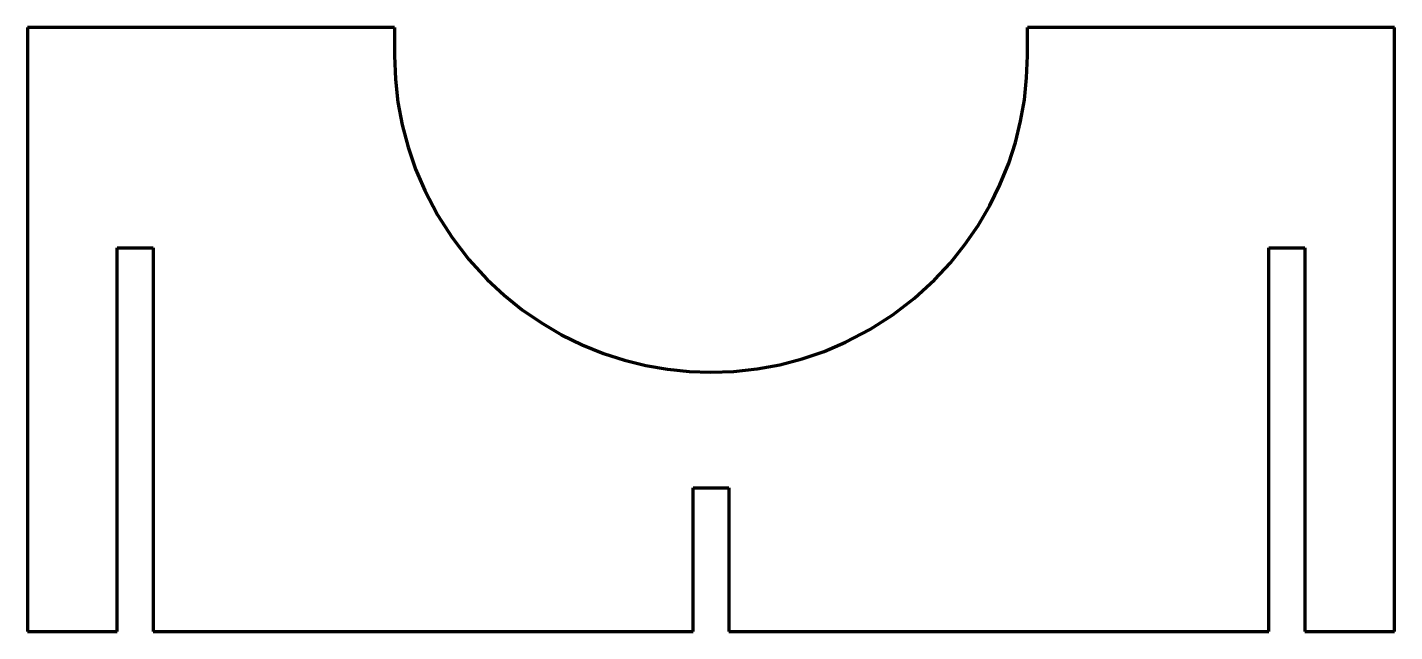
# Model space of a CAD drawing. Header units: inches. Extents: x -7.1 to 7.1, y -6 to 0.3.
import ezdxf

# ---------------------------------------------------------------- set-up
doc = ezdxf.new("R2010")
doc.units = ezdxf.units.IN
doc.header["$MEASUREMENT"] = 0
doc.layers.add('1', color=7, linetype='Continuous', true_color=0xffffff)

msp = doc.modelspace()

# ---------------------------------------------------------------- linework, layer by layer
at = {"layer": '1', "color": 163, "linetype": 'Continuous', "lineweight": 70}
for p, q in [((-3.297763, 0.29626), (-7.125, 0.29626)), ((-7.125, 0.29626), (-7.125, -6)), ((-3.297763, 0.29626), (-3.297796, 0)), ((7.125, 0.29626), (3.297763, 0.29626)), ((7.125, -6), (7.125, 0.29626)), ((-6.1875, -6), (-6.1875, -2)), ((-6.1875, -2), (-5.8125, -2)), ((-5.8125, -2), (-5.8125, -6)), ((5.8125, -6), (5.8125, -2)), ((5.8125, -2), (6.1875, -2)), ((6.1875, -2), (6.1875, -6)), ((-0.1875, -6), (-0.1875, -4.5)), ((-0.1875, -4.5), (0.1875, -4.5)), ((0.1875, -4.5), (0.1875, -6)), ((-7.125, -6), (-6.1875, -6)), ((-5.8125, -6), (-0.1875, -6)), ((0.1875, -6), (5.8125, -6)), ((6.1875, -6), (7.125, -6))]:
    msp.add_line(p, q, dxfattribs=at)
for points in [[(3.297796, -0.000001), (3.297777, 0.165905), (3.297763, 0.29626)], [(-3.297796, 0), (-3.288922, -0.242483), (-3.262432, -0.481969), (-3.218597, -0.718501), (-3.157386, -0.952074), (-3.07866, -1.182115), (-2.983766, -1.404596), (-2.852085, -1.655722), (-2.698974, -1.895026), (-2.524433, -2.121974), (-2.331843, -2.331979), (-2.155646, -2.495801), (-1.967735, -2.646465), (-1.768033, -2.783814), (-1.558338, -2.906392), (-1.341878, -3.01247), (-1.118723, -3.102265), (-0.902138, -3.172012), (-0.679686, -3.227015), (-0.454676, -3.266353), (-0.228818, -3.289904), (-0.002136, -3.297819), (0.239186, -3.289125), (0.480781, -3.262571), (0.718687, -3.218563), (0.95147, -3.157621), (1.179302, -3.079759), (1.402266, -2.984818), (1.655633, -2.852095), (1.894798, -2.699148), (2.119744, -2.526371), (2.330298, -2.333522), (2.495582, -2.155881), (2.646447, -1.967744), (2.78286, -1.769549), (2.904809, -1.561288), (3.011933, -1.343057), (3.102345, -1.118574), (3.171943, -0.902564), (3.226464, -0.682317), (3.265863, -0.457729), (3.289764, -0.229662), (3.297796, -0.000001)]]:
    msp.add_lwpolyline(points, dxfattribs=at)

doc.saveas('drawing.dxf')
